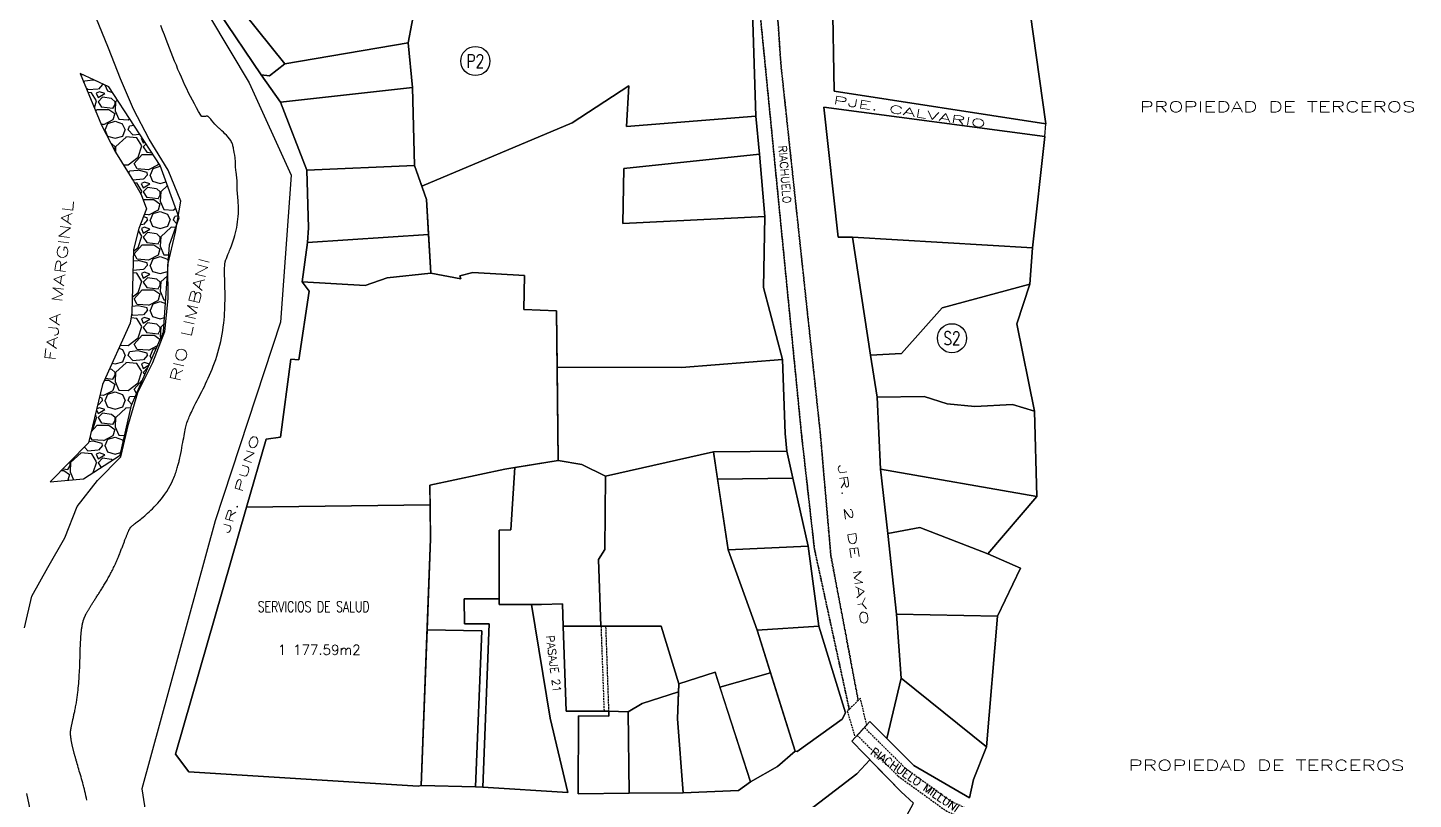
# Model space of a CAD drawing. Extents: x 425265 to 425664, y 8434748 to 8436646.
# Drawn here: x 425456.7 to 425651.8, y 8435354.2 to 8435462.8 of the extents above; entities that cross this region are included whole.
import ezdxf
from ezdxf.enums import TextEntityAlignment as Align

# ---------------------------------------------------------------- set-up
doc = ezdxf.new("R2010")
doc.units = 0
doc.header["$MEASUREMENT"] = 0
doc.linetypes.add('HIDDEN', pattern=[0.375, 0.25, -0.125])
doc.layers.add('RASTER', color=7, linetype='CONTINUOUS')
doc.styles.add('ROMAND', font='romand.shx')
doc.styles.add('ROMANS', font='romans.shx')

msp = doc.modelspace()

# ---------------------------------------------------------------- linework, layer by layer
at = {"layer": 'RASTER', "color": 8, "linetype": 'Continuous'}
for p, q in [((425464.17, 8435456.2), (425464.45, 8435456.19)), ((425464.63, 8435455.1), (425464.7, 8435455.3)), ((425465.91, 8435455.41), (425464.7, 8435455.29)), ((425466.33, 8435455.32), (425465.91, 8435455.43)), ((425467.24, 8435454.79), (425466.67, 8435454.16)), ((425467.24, 8435454.79), (425467.22, 8435454.91)), ((425467.58, 8435454.75), (425467.94, 8435453.9)), ((425465.21, 8435454.03), (425464.96, 8435454.3)), ((425466.63, 8435454.15), (425465.17, 8435454.03)), ((425465.71, 8435453.64), (425465.21, 8435453.69)), ((425466.41, 8435452.5), (425465.71, 8435453.65)), ((425466.1, 8435451.53), (425466.42, 8435452.51)), ((425466.8, 8435453.78), (425466.35, 8435453.59)), ((425466.35, 8435453.59), (425466.61, 8435452.95)), ((425466.61, 8435452.95), (425467.56, 8435453.52)), ((425467.24, 8435453.01), (425466.61, 8435452.38)), ((425467.56, 8435453.52), (425466.8, 8435453.78)), ((425468.51, 8435452.82), (425467.24, 8435453.01)), ((425467.94, 8435453.9), (425468.66, 8435453.69)), ((425469.02, 8435452.38), (425468.52, 8435452.83)), ((425469.34, 8435452.64), (425469.1, 8435452.42)), ((425466.29, 8435451.09), (425466.48, 8435451.3)), ((425466.48, 8435451.3), (425468.13, 8435451.3)), ((425466.61, 8435452.38), (425467.12, 8435451.62)), ((425467.12, 8435451.64), (425468.71, 8435451.45)), ((425468.13, 8435451.3), (425468.96, 8435450.73)), ((425468.7, 8435451.43), (425469.02, 8435452)), ((425468.96, 8435450.73), (425468.7, 8435449.84)), ((425469.08, 8435452.44), (425469.02, 8435451.11)), ((425469.02, 8435452), (425469.02, 8435452.38)), ((425469.02, 8435451.11), (425469.53, 8435449.9)), ((425467.37, 8435449.15), (425467.08, 8435449.17)), ((425468.71, 8435449.82), (425467.38, 8435449.13)), ((425467.62, 8435448.44), (425468, 8435449.33)), ((425468.01, 8435449.33), (425469.02, 8435449.65)), ((425469.02, 8435449.65), (425470.04, 8435449.27)), ((425469.53, 8435449.9), (425470.86, 8435449.83)), ((425470.03, 8435449.27), (425470.42, 8435448.44)), ((425470.86, 8435449.84), (425471.06, 8435449.99)), ((425470.86, 8435448.44), (425471.05, 8435448.95)), ((425471.7, 8435449.01), (425471.05, 8435448.94)), ((425467.56, 8435448.44), (425467.94, 8435447.55)), ((425467.94, 8435447.55), (425469.02, 8435447.24)), ((425469.02, 8435447.24), (425470.1, 8435447.55)), ((425470.56, 8435447.41), (425469.1, 8435446.07)), ((425470.1, 8435447.55), (425470.42, 8435448.44)), ((425472.07, 8435447.29), (425470.54, 8435447.42)), ((425471.56, 8435447.68), (425470.86, 8435448.44)), ((425472.51, 8435447.76), (425471.52, 8435447.68)), ((425472.76, 8435446.15), (425472.07, 8435447.3)), ((425472.82, 8435447.29), (425472.7, 8435447.24)), ((425472.7, 8435447.24), (425472.96, 8435446.6)), ((425472.96, 8435446.6), (425473.18, 8435446.73)), ((425468.51, 8435446.47), (425468.44, 8435446.48)), ((425469.02, 8435446.03), (425468.52, 8435446.48)), ((425468.94, 8435445.5), (425469.02, 8435445.65)), ((425469.02, 8435445.65), (425469.02, 8435446.03)), ((425469.09, 8435446.09), (425469.05, 8435445.29)), ((425471.69, 8435443.68), (425472.83, 8435444.95)), ((425472.26, 8435444.57), (425472.77, 8435446.16)), ((425472.83, 8435444.95), (425474.34, 8435444.95)), ((425473.37, 8435446.44), (425472.96, 8435446.03)), ((425472.96, 8435446.03), (425473.47, 8435445.27)), ((425473.47, 8435445.29), (425474.17, 8435445.21)), ((425470.14, 8435443.52), (425470.86, 8435443.48)), ((425470.86, 8435443.49), (425472.26, 8435444.57)), ((425472.14, 8435442.92), (425471.69, 8435443.68)), ((425473.72, 8435442.8), (425472.13, 8435442.92)), ((425473.53, 8435442.41), (425472.26, 8435442.73)), ((425475.06, 8435443.48), (425473.73, 8435442.78)), ((425473.98, 8435442.09), (425474.36, 8435442.98)), ((425474.36, 8435442.98), (425475.37, 8435443.3)), ((425475.13, 8435443.74), (425475.05, 8435443.49)), ((425475.37, 8435443.3), (425475.38, 8435443.29)), ((425470.93, 8435442.26), (425471.05, 8435442.6)), ((425472.26, 8435442.71), (425471.06, 8435442.59)), ((425471.56, 8435441.33), (425471.38, 8435441.53)), ((425472.98, 8435441.46), (425471.52, 8435441.33)), ((425472.07, 8435440.94), (425471.71, 8435440.97)), ((425472.77, 8435439.8), (425472.07, 8435440.95)), ((425472.7, 8435440.89), (425472.96, 8435440.25)), ((425473.15, 8435441.08), (425472.71, 8435440.89)), ((425472.96, 8435440.25), (425473.91, 8435440.82)), ((425473.59, 8435442.1), (425473.02, 8435441.46)), ((425473.91, 8435440.82), (425473.15, 8435441.08)), ((425473.59, 8435442.09), (425473.53, 8435442.41)), ((425473.91, 8435442.09), (425474.29, 8435441.2)), ((425474.29, 8435441.21), (425475.37, 8435440.89)), ((425475.37, 8435440.89), (425476.18, 8435441.13)), ((425472.63, 8435439.38), (425472.77, 8435439.81)), ((425473.59, 8435440.32), (425472.96, 8435439.68)), ((425472.96, 8435439.68), (425473.47, 8435438.92)), ((425473.47, 8435438.94), (425475.06, 8435438.75)), ((425474.86, 8435440.12), (425473.59, 8435440.31)), ((425475.38, 8435439.68), (425474.87, 8435440.13)), ((425475.06, 8435438.73), (425475.37, 8435439.3)), ((425475.44, 8435439.74), (425475.37, 8435438.41)), ((425475.37, 8435439.3), (425475.37, 8435439.68)), ((425476.38, 8435440.57), (425475.45, 8435439.72)), ((425472.95, 8435438.6), (425474.48, 8435438.6)), ((425475.06, 8435437.13), (425473.73, 8435436.43)), ((425474.36, 8435436.63), (425475.37, 8435436.95)), ((425474.48, 8435438.61), (425475.31, 8435438.03)), ((425475.31, 8435438.03), (425475.06, 8435437.14)), ((425475.37, 8435438.41), (425475.88, 8435437.2)), ((425475.37, 8435436.95), (425476.39, 8435436.57)), ((425475.88, 8435437.2), (425477.22, 8435437.14)), ((425477.21, 8435437.14), (425477.55, 8435437.4)), ((425472.98, 8435435.11), (425472.57, 8435435.07)), ((425473.53, 8435436.06), (425473.01, 8435436.19)), ((425473.59, 8435435.75), (425473.02, 8435435.11)), ((425473.72, 8435436.45), (425473.12, 8435436.49)), ((425473.6, 8435435.74), (425473.53, 8435436.06)), ((425473.91, 8435435.74), (425474.3, 8435434.85)), ((425473.98, 8435435.74), (425474.36, 8435436.63)), ((425476.39, 8435436.57), (425476.77, 8435435.74)), ((425476.45, 8435434.85), (425476.77, 8435435.74)), ((425477.73, 8435435.18), (425477.21, 8435435.74)), ((425477.22, 8435435.74), (425477.41, 8435436.25)), ((425477.96, 8435436.3), (425477.41, 8435436.24)), ((425472.26, 8435431.87), (425472.77, 8435433.46)), ((425472.77, 8435433.45), (425472.29, 8435434.24)), ((425473.15, 8435434.73), (425472.71, 8435434.54)), ((425472.71, 8435434.54), (425472.96, 8435433.9)), ((425472.96, 8435433.9), (425473.91, 8435434.47)), ((425473.6, 8435433.97), (425472.96, 8435433.33)), ((425472.96, 8435433.33), (425473.47, 8435432.57)), ((425473.91, 8435434.47), (425473.15, 8435434.73)), ((425474.86, 8435433.77), (425473.59, 8435433.96)), ((425474.29, 8435434.86), (425475.37, 8435434.54)), ((425475.38, 8435433.33), (425474.87, 8435433.78)), ((425475.37, 8435434.54), (425476.45, 8435434.86)), ((425475.37, 8435432.95), (425475.37, 8435433.33)), ((425475.44, 8435433.39), (425475.38, 8435432.06)), ((425476.92, 8435434.71), (425475.46, 8435433.37)), ((425477.55, 8435434.67), (425476.89, 8435434.72)), ((425471.61, 8435431.36), (425472.26, 8435431.87)), ((425471.69, 8435430.98), (425472.84, 8435432.25)), ((425472.83, 8435432.25), (425474.49, 8435432.25)), ((425473.47, 8435432.59), (425475.06, 8435432.4)), ((425474.48, 8435432.26), (425475.31, 8435431.68)), ((425475.06, 8435432.38), (425475.37, 8435432.95)), ((425475.31, 8435431.68), (425475.06, 8435430.79)), ((425475.38, 8435432.06), (425475.88, 8435430.85)), ((425472.26, 8435430.01), (425471.57, 8435429.94)), ((425472.14, 8435430.22), (425471.7, 8435430.98)), ((425473.72, 8435430.1), (425472.14, 8435430.22)), ((425473.53, 8435429.71), (425472.26, 8435430.03)), ((425473.6, 8435429.4), (425473.02, 8435428.76)), ((425473.6, 8435429.39), (425473.53, 8435429.71)), ((425475.07, 8435430.78), (425473.73, 8435430.08)), ((425473.92, 8435429.39), (425474.3, 8435428.5)), ((425473.98, 8435429.39), (425474.36, 8435430.28)), ((425474.36, 8435430.28), (425475.37, 8435430.6)), ((425475.37, 8435430.6), (425476.39, 8435430.22)), ((425475.88, 8435430.85), (425476.57, 8435430.82)), ((425476.39, 8435430.22), (425476.51, 8435429.95)), ((425472.07, 8435428.24), (425471.53, 8435428.29)), ((425472.99, 8435428.76), (425471.54, 8435428.63)), ((425471.56, 8435428.63), (425471.54, 8435428.66)), ((425472.77, 8435427.1), (425472.07, 8435428.25)), ((425473.15, 8435428.38), (425472.71, 8435428.19)), ((425472.71, 8435428.19), (425472.96, 8435427.55)), ((425472.96, 8435427.55), (425473.91, 8435428.12)), ((425473.6, 8435427.62), (425472.96, 8435426.98)), ((425473.91, 8435428.12), (425473.15, 8435428.38)), ((425474.87, 8435427.42), (425473.6, 8435427.61)), ((425474.3, 8435428.51), (425475.37, 8435428.19)), ((425475.38, 8435426.98), (425474.87, 8435427.43)), ((425475.37, 8435428.19), (425476.41, 8435428.49)), ((425476.37, 8435427.86), (425475.46, 8435427.02)), ((425471.44, 8435424.89), (425472.26, 8435425.52)), ((425471.69, 8435424.63), (425472.84, 8435425.9)), ((425472.26, 8435425.52), (425472.77, 8435427.11)), ((425472.84, 8435425.9), (425474.49, 8435425.9)), ((425472.96, 8435426.98), (425473.47, 8435426.22)), ((425473.47, 8435426.24), (425475.06, 8435426.05)), ((425474.49, 8435425.91), (425475.31, 8435425.33)), ((425475.06, 8435426.03), (425475.38, 8435426.6)), ((425475.31, 8435425.33), (425475.06, 8435424.44)), ((425475.44, 8435427.04), (425475.38, 8435425.71)), ((425475.38, 8435426.6), (425475.38, 8435426.98)), ((425475.38, 8435425.71), (425475.88, 8435424.5)), ((425472.27, 8435423.66), (425471.41, 8435423.57)), ((425472.14, 8435423.87), (425471.7, 8435424.63)), ((425473.73, 8435423.75), (425472.14, 8435423.87)), ((425473.53, 8435423.36), (425472.26, 8435423.68)), ((425473.6, 8435423.04), (425473.53, 8435423.36)), ((425475.07, 8435424.43), (425473.73, 8435423.73)), ((425473.98, 8435423.04), (425474.36, 8435423.93)), ((425474.36, 8435423.93), (425475.38, 8435424.25)), ((425475.37, 8435424.25), (425476.09, 8435423.98)), ((425475.88, 8435424.5), (425476.13, 8435424.49)), ((425472.07, 8435421.89), (425471.26, 8435421.96)), ((425471.56, 8435422.28), (425471.35, 8435422.51)), ((425472.99, 8435422.41), (425471.53, 8435422.28)), ((425472.77, 8435420.75), (425472.07, 8435421.9)), ((425473.15, 8435422.03), (425472.71, 8435421.84)), ((425472.71, 8435421.84), (425472.96, 8435421.2)), ((425472.96, 8435421.2), (425473.92, 8435421.77)), ((425473.6, 8435423.05), (425473.03, 8435422.41)), ((425473.92, 8435421.77), (425473.15, 8435422.03)), ((425473.92, 8435423.04), (425474.3, 8435422.15)), ((425474.3, 8435422.16), (425475.38, 8435421.84)), ((425475.38, 8435421.84), (425475.96, 8435422.01)), ((425471.69, 8435418.28), (425472.84, 8435419.55)), ((425472.27, 8435419.17), (425472.77, 8435420.76)), ((425472.84, 8435419.55), (425474.49, 8435419.55)), ((425473.6, 8435421.27), (425472.96, 8435420.63)), ((425472.96, 8435420.63), (425473.47, 8435419.87)), ((425473.47, 8435419.89), (425475.06, 8435419.7)), ((425474.87, 8435421.07), (425473.6, 8435421.26)), ((425474.49, 8435419.56), (425475.31, 8435418.98)), ((425475.38, 8435420.63), (425474.87, 8435421.08)), ((425475.06, 8435419.68), (425475.38, 8435420.25)), ((425475.44, 8435420.69), (425475.38, 8435419.36)), ((425475.38, 8435420.25), (425475.38, 8435420.63)), ((425475.38, 8435419.36), (425475.46, 8435419.17)), ((425475.89, 8435421.07), (425475.46, 8435420.67)), ((425469.55, 8435417.7), (425470.04, 8435417.52)), ((425469.75, 8435418.14), (425470.87, 8435418.08)), ((425470.04, 8435417.52), (425470.42, 8435416.69)), ((425470.87, 8435418.09), (425472.26, 8435419.17)), ((425472.14, 8435417.52), (425471.7, 8435418.28)), ((425473.73, 8435417.4), (425472.14, 8435417.52)), ((425474.96, 8435418.02), (425473.73, 8435417.38)), ((425473.98, 8435416.69), (425474.36, 8435417.58)), ((425474.36, 8435417.58), (425474.83, 8435417.73)), ((425475.31, 8435418.98), (425475.19, 8435418.56)), ((425468.62, 8435415.61), (425469.03, 8435415.49)), ((425469.03, 8435415.49), (425470.11, 8435415.8)), ((425470.57, 8435415.66), (425469.11, 8435414.32)), ((425470.11, 8435415.8), (425470.42, 8435416.69)), ((425472.07, 8435415.54), (425470.55, 8435415.67)), ((425470.87, 8435416.69), (425471.06, 8435417.2)), ((425471.56, 8435415.93), (425470.87, 8435416.69)), ((425472.27, 8435417.31), (425471.06, 8435417.19)), ((425472.99, 8435416.06), (425471.53, 8435415.93)), ((425472.77, 8435414.4), (425472.07, 8435415.55)), ((425473.54, 8435417.01), (425472.27, 8435417.33)), ((425473.15, 8435415.68), (425472.71, 8435415.49)), ((425472.71, 8435415.49), (425472.96, 8435414.85)), ((425473.6, 8435416.7), (425473.03, 8435416.06)), ((425473.84, 8435415.45), (425473.15, 8435415.68)), ((425473.6, 8435416.69), (425473.54, 8435417.01)), ((425473.92, 8435416.69), (425474.15, 8435416.16)), ((425467.66, 8435413.48), (425468.71, 8435413.35)), ((425468.52, 8435414.72), (425468.24, 8435414.76)), ((425469.03, 8435414.28), (425468.52, 8435414.73)), ((425468.71, 8435413.33), (425469.03, 8435413.9)), ((425469.09, 8435414.34), (425469.03, 8435413.01)), ((425469.03, 8435413.9), (425469.03, 8435414.28)), ((425472.27, 8435412.82), (425472.77, 8435414.41)), ((425472.96, 8435414.85), (425473.79, 8435415.35)), ((425473.6, 8435414.92), (425472.96, 8435414.28)), ((425472.96, 8435414.28), (425473.18, 8435413.95)), ((425473.6, 8435414.91), (425473.6, 8435414.91)), ((425468.72, 8435411.72), (425467.39, 8435411.03)), ((425467.54, 8435413.2), (425468.14, 8435413.2)), ((425468.01, 8435411.23), (425469.03, 8435411.55)), ((425468.14, 8435413.2), (425468.96, 8435412.63)), ((425468.96, 8435412.63), (425468.71, 8435411.74)), ((425469.03, 8435413.01), (425469.54, 8435411.8)), ((425469.03, 8435411.55), (425470.04, 8435411.17)), ((425469.54, 8435411.8), (425470.87, 8435411.73)), ((425470.87, 8435411.74), (425472.27, 8435412.82)), ((425471.7, 8435411.93), (425472.84, 8435413.2)), ((425472.04, 8435411.34), (425471.7, 8435411.93)), ((425472.84, 8435413.2), (425472.85, 8435413.2)), ((425466.64, 8435409.7), (425466.57, 8435409.7)), ((425467.25, 8435410.34), (425466.68, 8435409.71)), ((425467.19, 8435410.66), (425466.82, 8435410.75)), ((425467.38, 8435411.05), (425466.9, 8435411.08)), ((425467.25, 8435410.34), (425467.19, 8435410.66)), ((425467.57, 8435410.34), (425467.95, 8435409.45)), ((425467.63, 8435410.34), (425468.01, 8435411.23)), ((425470.04, 8435411.17), (425470.42, 8435410.34)), ((425470.11, 8435409.45), (425470.43, 8435410.34)), ((425470.87, 8435410.34), (425471.06, 8435410.85)), ((425471.37, 8435409.8), (425470.87, 8435410.34)), ((425471.86, 8435410.92), (425471.06, 8435410.84)), ((425465.92, 8435406.47), (425466.43, 8435408.06)), ((425466.42, 8435408.05), (425466.24, 8435408.34)), ((425466.41, 8435409.02), (425466.61, 8435408.5)), ((425466.81, 8435409.33), (425466.44, 8435409.17)), ((425466.62, 8435408.5), (425467.57, 8435409.07)), ((425467.25, 8435408.56), (425466.62, 8435407.93)), ((425466.62, 8435407.93), (425467.12, 8435407.17)), ((425467.57, 8435409.07), (425466.81, 8435409.33)), ((425468.52, 8435408.37), (425467.25, 8435408.56)), ((425467.95, 8435409.45), (425469.03, 8435409.14)), ((425469.03, 8435407.93), (425468.52, 8435408.38)), ((425469.03, 8435409.14), (425470.11, 8435409.45)), ((425469.09, 8435407.99), (425469.03, 8435406.66)), ((425469.03, 8435407.55), (425469.03, 8435407.93)), ((425470.57, 8435409.31), (425469.11, 8435407.97)), ((425471.22, 8435409.27), (425470.55, 8435409.32)), ((425465.66, 8435405.93), (425466.49, 8435406.85)), ((425465.76, 8435406.35), (425465.92, 8435406.47)), ((425466.49, 8435406.85), (425468.14, 8435406.85)), ((425467.13, 8435407.19), (425468.71, 8435407)), ((425468.14, 8435406.85), (425468.96, 8435406.28)), ((425468.71, 8435406.98), (425469.03, 8435407.55)), ((425468.97, 8435406.28), (425468.71, 8435405.39)), ((425469.03, 8435406.66), (425469.54, 8435405.45)), ((425465.22, 8435403.23), (425464.71, 8435403.78)), ((425465.92, 8435404.61), (425465.33, 8435404.55)), ((425465.8, 8435404.82), (425465.51, 8435405.3)), ((425467.38, 8435404.7), (425465.79, 8435404.82)), ((425467.19, 8435404.31), (425465.92, 8435404.63)), ((425467.25, 8435403.99), (425466.68, 8435403.36)), ((425467.25, 8435403.99), (425467.19, 8435404.31)), ((425468.72, 8435405.37), (425467.39, 8435404.68)), ((425467.57, 8435403.99), (425467.95, 8435403.1)), ((425467.63, 8435403.99), (425468.01, 8435404.88)), ((425468.01, 8435404.88), (425469.03, 8435405.2)), ((425469.03, 8435405.2), (425470.04, 8435404.82)), ((425469.54, 8435405.45), (425470.35, 8435405.41)), ((425470.04, 8435404.82), (425470.16, 8435404.58)), ((425464.22, 8435402.96), (425462.76, 8435401.62)), ((425465.72, 8435402.84), (425464.2, 8435402.97)), ((425466.64, 8435403.35), (425465.18, 8435403.23)), ((425466.42, 8435401.7), (425465.72, 8435402.85)), ((425466.81, 8435402.98), (425466.36, 8435402.79)), ((425466.36, 8435402.79), (425466.62, 8435402.15)), ((425466.62, 8435402.15), (425467.57, 8435402.72)), ((425467.25, 8435402.21), (425466.62, 8435401.58)), ((425467.57, 8435402.72), (425466.81, 8435402.98)), ((425468.52, 8435402.02), (425467.25, 8435402.21)), ((425467.95, 8435403.1), (425469.03, 8435402.79)), ((425468.63, 8435401.93), (425468.52, 8435402.03)), ((425469.03, 8435402.79), (425469.8, 8435403.01)), ((425461.47, 8435400.5), (425461.79, 8435400.5)), ((425461.69, 8435400.73), (425462.37, 8435400.65)), ((425461.79, 8435400.5), (425462.62, 8435399.93)), ((425462.36, 8435400.63), (425462.68, 8435401.2)), ((425462.62, 8435399.93), (425462.38, 8435399.11)), ((425462.68, 8435401.58), (425462.6, 8435401.65)), ((425462.74, 8435401.64), (425462.68, 8435400.31)), ((425462.68, 8435401.2), (425462.68, 8435401.58)), ((425462.68, 8435400.31), (425463.15, 8435399.18)), ((425465.94, 8435400.2), (425466.43, 8435401.71)), ((425466.62, 8435401.58), (425467.06, 8435400.92))]:
    msp.add_line(p, q, dxfattribs=at)
at = {"layer": 'RASTER'}
for points in [[(425505.98, 8435579.22), (425506.27, 8435563.26), (425484.87, 8435560.7), (425484.13, 8435512.51), (425473.84, 8435478.51), (425487.88, 8435455.05), (425493.81, 8435442.05), (425492.3, 8435421.34), (425483.09, 8435393.4), (425472.78, 8435355.71), (425476.55, 8435331.77)], [(425596.92, 8435471.33), (425600.04, 8435449.25), (425570.25, 8435453.85), (425570.02, 8435467.25)], [(425581.4, 8435353.71), (425579.65, 8435355.27), (425572.71, 8435362.39), (425575.27, 8435365.16), (425581.47, 8435359.01), (425589.28, 8435354.43), (425589.85, 8435357.02), (425591.68, 8435361.62), (425593.24, 8435380), (425596.47, 8435386.77), (425591.88, 8435388.77), (425598.74, 8435396.85), (425598.43, 8435408.84), (425595.96, 8435421.15), (425597.8, 8435426.7), (425598.17, 8435431.83), (425599.87, 8435447.49), (425600.04, 8435449.25), (425596.92, 8435471.33)], [(425558.72, 8435465.13), (425559.2, 8435450.34), (425559.71, 8435445.01), (425560.48, 8435436.24), (425560.3, 8435426.25), (425562.94, 8435416.13), (425563.32, 8435405.69), (425563.55, 8435403.2), (425564.43, 8435399.4), (425566.56, 8435389.84), (425568.06, 8435378.59), (425571.81, 8435366.4), (425571.35, 8435365.51), (425565.02, 8435360.95), (425564.73, 8435361.02), (425562.24, 8435358.85), (425558.45, 8435356.71), (425556.77, 8435355.45), (425548.98, 8435355.15), (425541.38, 8435355.08), (425534.18, 8435355.02), (425534.25, 8435365.97), (425538.5, 8435365.91), (425538.53, 8435366.61), (425532.53, 8435366.64), (425532.11, 8435378.58), (425532.01, 8435381.73), (425529.02, 8435381.64), (425527.62, 8435381.63), (425530.27, 8435365.65), (425532.74, 8435355.19), (425520.76, 8435355.94), (425519.76, 8435356), (425512.11, 8435356.17), (425511.67, 8435356.08), (425479.39, 8435358.12), (425477.52, 8435360.59), (425487.52, 8435395.33), (425490.29, 8435404.89), (425492.32, 8435405.16), (425493.75, 8435416.16), (425494.9, 8435416.06), (425496.32, 8435425.71), (425495.37, 8435427.06), (425496.11, 8435432.56), (425496.24, 8435434.65), (425495.99, 8435442.75), (425492.31, 8435452.32), (425489.6, 8435456.16), (425483.63, 8435464.98)], [(425563.82, 8435350.44), (425573.41, 8435357.81), (425575.25, 8435359.79), (425579.65, 8435355.27), (425581.4, 8435353.71)]]:
    msp.add_lwpolyline(points, dxfattribs=at)
at = {"layer": 'RASTER', "color": 8, "linetype": 'HIDDEN'}
for points in [[(425560.76, 8435486.89), (425560.76, 8435486.89), (425560.76, 8435486.89), (425562.73, 8435457.7), (425568.28, 8435405.77), (425568.28, 8435405.77), (425569.77, 8435388.51), (425573.62, 8435368.15), (425572.36, 8435366.89), (425572.36, 8435366.89), (425572.36, 8435366.89), (425567.46, 8435389.45), (425565.67, 8435405.26), (425565.67, 8435405.26), (425559.65, 8435466.42), (425557.66, 8435486.08)], [(425573.48, 8435363.22), (425579.24, 8435357.5), (425585.95, 8435352.64), (425595.15, 8435348.52), (425600.9, 8435346.7)], [(425574.5, 8435364.32), (425580.21, 8435358.65), (425586.71, 8435353.95), (425595.68, 8435349.93), (425601.35, 8435348.13)]]:
    msp.add_lwpolyline(points, dxfattribs=at)
at = {"layer": 'RASTER', "linetype": 'HIDDEN'}
msp.add_lwpolyline([(425559.65, 8435466.42), (425565.67, 8435405.26), (425567.46, 8435389.45), (425572.36, 8435366.89), (425572.08, 8435366.62), (425573.19, 8435362.91), (425574.83, 8435364.67), (425573.92, 8435368.46), (425573.62, 8435368.15), (425569.77, 8435388.51), (425568.28, 8435405.77), (425562.73, 8435457.7), (425560.76, 8435486.89)], dxfattribs=at)
at = {"layer": 'RASTER'}
for points in [[(425492.91, 8435457.73), (425510.26, 8435460.65), (425512.35, 8435471.6), (425513.69, 8435473.83), (425512.45, 8435476.45), (425512.46, 8435483.3), (425505.26, 8435484.16), (425500.6, 8435483.62), (425500.37, 8435481.63), (425491.34, 8435480.51), (425486.41, 8435480.93), (425485.49, 8435477.71), (425485.91, 8435471.13), (425485.23, 8435467.34)], [(425558.72, 8435465.13), (425537.89, 8435468.15), (425528.38, 8435473.26), (425524.46, 8435475.15), (425519.57, 8435474.75), (425513.69, 8435473.83), (425512.35, 8435471.6), (425510.26, 8435460.65), (425510.9, 8435454.38), (425511.17, 8435443.39), (425512.18, 8435440.51), (425533.34, 8435449.4), (425541.34, 8435454.6), (425541.01, 8435448.91), (425559.2, 8435450.34)], [(425600.04, 8435449.25), (425596.92, 8435471.33), (425585.22, 8435471.32), (425585.22, 8435467.32), (425570.02, 8435467.25), (425570.25, 8435453.85)], [(425483.63, 8435464.98), (425489.6, 8435456.16), (425490.74, 8435456.03), (425492.91, 8435457.73), (425485.23, 8435467.34)], [(425510.26, 8435460.65), (425492.91, 8435457.73), (425490.74, 8435456.03), (425489.6, 8435456.16), (425492.31, 8435452.32), (425510.9, 8435454.38)], [(425540.62, 8435442.98), (425559.71, 8435445.01), (425559.2, 8435450.34), (425541.01, 8435448.91), (425541.34, 8435454.6), (425533.34, 8435449.4), (425512.18, 8435440.51), (425512.84, 8435438.62), (425513.44, 8435428.24), (425517.67, 8435427.48), (425517.52, 8435427.9), (425519.37, 8435428.33), (425526.66, 8435427.93), (425526.53, 8435423.13), (425531.13, 8435422.98), (425531.23, 8435415.03), (425548.73, 8435415), (425562.94, 8435416.13), (425560.3, 8435426.25), (425560.48, 8435436.24), (425540.5, 8435435.23)], [(425510.9, 8435454.38), (425492.31, 8435452.32), (425495.99, 8435442.75), (425511.17, 8435443.39)], [(425599.87, 8435447.49), (425568.79, 8435451.62), (425570.82, 8435433.33), (425572.82, 8435433.34), (425598.17, 8435431.83)], [(425599.87, 8435447.49), (425598.17, 8435431.83), (425597.8, 8435426.7), (425595.96, 8435421.15), (425598.43, 8435408.84), (425598.74, 8435396.85), (425591.88, 8435388.77), (425596.47, 8435386.77), (425593.24, 8435380), (425591.68, 8435361.62), (425589.85, 8435357.02), (425589.28, 8435354.43), (425581.47, 8435359.01), (425577.64, 8435362.81), (425579.67, 8435371.27), (425578.99, 8435380.29), (425577.8, 8435391.63), (425576.77, 8435400.67), (425576.3, 8435410.81), (425575.37, 8435416.74), (425572.82, 8435433.34), (425570.82, 8435433.33), (425568.79, 8435451.62)], [(425559.71, 8435445.01), (425540.62, 8435442.98), (425540.5, 8435435.23), (425560.48, 8435436.24)], [(425511.17, 8435443.39), (425495.99, 8435442.75), (425496.24, 8435434.65), (425496.11, 8435432.56), (425513.12, 8435433.68), (425512.84, 8435438.62)], [(425513.12, 8435433.68), (425496.11, 8435432.56), (425495.37, 8435427.06), (425504.21, 8435426.51), (425507.32, 8435427.61), (425513.44, 8435428.24)], [(425598.17, 8435431.83), (425572.82, 8435433.34), (425575.37, 8435416.74), (425579.72, 8435416.94), (425585.45, 8435423.36), (425597.8, 8435426.7)], [(425531.13, 8435422.98), (425526.53, 8435423.13), (425526.66, 8435427.93), (425519.37, 8435428.33), (425517.52, 8435427.9), (425517.67, 8435427.48), (425513.44, 8435428.24), (425507.32, 8435427.61), (425504.21, 8435426.51), (425495.37, 8435427.06), (425496.32, 8435425.71), (425494.9, 8435416.06), (425493.75, 8435416.16), (425492.32, 8435405.16), (425490.29, 8435404.89), (425487.52, 8435395.33), (425513.36, 8435395.65), (425513.33, 8435398.45), (425523.89, 8435400.7), (425531.4, 8435401.88)], [(425595.96, 8435421.15), (425597.8, 8435426.7), (425585.45, 8435423.36), (425579.72, 8435416.94), (425575.37, 8435416.74), (425576.3, 8435410.81), (425582.9, 8435410.89), (425586.14, 8435409.85), (425590.02, 8435409.5), (425595.32, 8435409.77), (425598.43, 8435408.84)], [(425562.94, 8435416.13), (425548.73, 8435415), (425531.23, 8435415.03), (425531.4, 8435401.88), (425534.71, 8435401.32), (425538.04, 8435399.71), (425553.25, 8435403.14), (425563.55, 8435403.2), (425563.32, 8435405.69)], [(425598.43, 8435408.84), (425595.32, 8435409.77), (425590.02, 8435409.5), (425586.14, 8435409.85), (425582.9, 8435410.89), (425576.3, 8435410.81), (425576.77, 8435400.67), (425598.74, 8435396.85)], [(425524.73, 8435392.13), (425523.08, 8435392.12), (425523.07, 8435381.62), (425529.02, 8435381.64), (425532.01, 8435381.73), (425532.11, 8435378.58), (425537.41, 8435378.58), (425537.06, 8435387.98), (425537.95, 8435389.36), (425538.04, 8435399.71), (425534.71, 8435401.32), (425531.4, 8435401.88), (425525.28, 8435400.92)], [(425538.04, 8435399.71), (425537.95, 8435389.36), (425537.06, 8435387.98), (425537.41, 8435378.58), (425545.86, 8435378.59), (425548.38, 8435370.47), (425553.47, 8435372.12), (425554.14, 8435370.03), (425561.27, 8435372.04), (425559.38, 8435378.05), (425555.32, 8435389.35), (425553.25, 8435403.14)], [(425563.55, 8435403.2), (425553.25, 8435403.14), (425553.83, 8435399.28), (425564.43, 8435399.4)], [(425520.76, 8435355.94), (425521.68, 8435378.92), (425518.18, 8435378.94), (425518.17, 8435382.44), (425523.07, 8435382.42), (425523.08, 8435392.12), (425524.73, 8435392.13), (425525.28, 8435400.92), (425523.89, 8435400.7), (425513.33, 8435398.45), (425513.42, 8435390.9), (425512.94, 8435378.06), (425520.63, 8435377.94), (425519.76, 8435356)], [(425598.74, 8435396.85), (425576.77, 8435400.67), (425577.8, 8435391.63), (425582.27, 8435392.46), (425591.88, 8435388.77)], [(425564.43, 8435399.4), (425553.83, 8435399.28), (425555.32, 8435389.35), (425566.56, 8435389.84)], [(425513.42, 8435390.9), (425513.36, 8435395.65), (425487.52, 8435395.33), (425477.52, 8435360.59), (425479.39, 8435358.12), (425511.67, 8435356.08), (425512.11, 8435356.17)], [(425596.47, 8435386.77), (425591.88, 8435388.77), (425582.27, 8435392.46), (425577.8, 8435391.63), (425578.99, 8435380.29), (425593.24, 8435380)], [(425566.56, 8435389.84), (425555.32, 8435389.35), (425559.38, 8435378.05), (425568.06, 8435378.59)], [(425532.74, 8435355.19), (425530.27, 8435365.65), (425527.62, 8435381.63), (425523.07, 8435381.62), (425523.07, 8435382.42), (425518.17, 8435382.44), (425518.18, 8435378.94), (425521.68, 8435378.92), (425520.76, 8435355.94)], [(425532.53, 8435366.64), (425538.53, 8435366.61), (425541.23, 8435366.53), (425543.2, 8435367.72), (425548.34, 8435369.37), (425548.38, 8435370.47), (425545.86, 8435378.59), (425532.11, 8435378.58)], [(425568.06, 8435378.59), (425559.38, 8435378.05), (425564.73, 8435361.02), (425565.02, 8435360.95), (425571.35, 8435365.51), (425571.81, 8435366.4)], [(425593.24, 8435380), (425578.99, 8435380.29), (425579.67, 8435371.27), (425591.68, 8435361.62)], [(425520.63, 8435377.94), (425512.94, 8435378.06), (425512.11, 8435356.17), (425519.76, 8435356)], [(425553.47, 8435372.12), (425548.38, 8435370.47), (425548.19, 8435365.57), (425548.98, 8435355.15), (425556.77, 8435355.45), (425558.45, 8435356.71)], [(425561.27, 8435372.04), (425554.14, 8435370.03), (425558.45, 8435356.71), (425562.24, 8435358.85), (425564.73, 8435361.02)], [(425579.67, 8435371.27), (425577.64, 8435362.81), (425581.47, 8435359.01), (425589.28, 8435354.43), (425589.85, 8435357.02), (425591.68, 8435361.62)], [(425548.98, 8435355.15), (425548.19, 8435365.57), (425548.34, 8435369.37), (425543.2, 8435367.72), (425541.23, 8435366.53), (425541.38, 8435355.08)], [(425541.38, 8435355.08), (425541.23, 8435366.53), (425538.53, 8435366.61), (425538.5, 8435365.91), (425534.25, 8435365.97), (425534.18, 8435355.02)], [(425581.4, 8435353.71), (425579.65, 8435355.27), (425575.25, 8435359.79), (425573.41, 8435357.81), (425563.82, 8435350.44), (425578.91, 8435349.08)]]:
    msp.add_lwpolyline(points, close=True, dxfattribs=at)
at = {"layer": 'RASTER', "color": 8}
for points in [[(425456.28, 8435378.37), (425457.28, 8435382.82), (425459.56, 8435386.86), (425461.93, 8435391), (425463.7, 8435395.43), (425466.56, 8435399.07), (425469.84, 8435402.4), (425470.88, 8435406.99), (425472.21, 8435411.45), (425474.31, 8435415.68), (425476.01, 8435420.05), (425476.49, 8435424.71), (425476.44, 8435429.45), (425477.54, 8435434.01), (425478.29, 8435438.39), (425476.47, 8435442.77), (425473.79, 8435447.09), (425471.59, 8435451.34), (425469.78, 8435455.59), (425468.11, 8435459.91), (425466.31, 8435464.26)], [(425465.06, 8435354.09), (425464.99, 8435354.41), (425464.92, 8435354.72), (425464.85, 8435355.03), (425464.77, 8435355.34), (425464.69, 8435355.65), (425464.62, 8435355.96), (425464.58, 8435356.11), (425464.54, 8435356.26), (425464.46, 8435356.56), (425464.38, 8435356.85), (425464.3, 8435357.13), (425464.22, 8435357.41), (425464.14, 8435357.68), (425464.06, 8435357.95), (425463.98, 8435358.21), (425463.91, 8435358.47), (425463.83, 8435358.73), (425463.76, 8435358.97), (425463.69, 8435359.22), (425463.62, 8435359.45), (425463.55, 8435359.68), (425463.52, 8435359.8), (425463.48, 8435359.91), (425463.45, 8435360.02), (425463.42, 8435360.13), (425463.39, 8435360.24), (425463.36, 8435360.35), (425463.33, 8435360.45), (425463.3, 8435360.56), (425463.27, 8435360.66), (425463.25, 8435360.76), (425463.22, 8435360.87), (425463.19, 8435360.96), (425463.17, 8435361.06), (425463.14, 8435361.16), (425463.12, 8435361.25), (425463.1, 8435361.35), (425463.07, 8435361.44), (425463.05, 8435361.53), (425463.03, 8435361.62), (425463.01, 8435361.7), (425462.99, 8435361.79), (425462.97, 8435361.88), (425462.96, 8435361.96), (425462.94, 8435362.04), (425462.92, 8435362.12), (425462.91, 8435362.2), (425462.89, 8435362.27), (425462.88, 8435362.35), (425462.87, 8435362.42), (425462.85, 8435362.5), (425462.84, 8435362.57), (425462.83, 8435362.63), (425462.82, 8435362.7), (425462.81, 8435362.77), (425462.8, 8435362.83), (425462.8, 8435362.89), (425462.79, 8435362.95), (425462.78, 8435363.01), (425462.78, 8435363.07), (425462.77, 8435363.13), (425462.77, 8435363.18), (425462.76, 8435363.23), (425462.76, 8435363.28), (425462.76, 8435363.33), (425462.75, 8435363.38), (425462.75, 8435363.43), (425462.75, 8435363.47), (425462.75, 8435363.51), (425462.75, 8435363.55), (425462.75, 8435363.59), (425462.75, 8435363.63), (425462.75, 8435363.67), (425462.76, 8435363.74), (425462.76, 8435363.8), (425462.76, 8435363.86), (425462.77, 8435363.9), (425462.77, 8435363.93), (425462.78, 8435363.97), (425462.78, 8435364.02), (425462.79, 8435364.07), (425462.8, 8435364.13), (425462.81, 8435364.19), (425462.82, 8435364.25), (425462.83, 8435364.32), (425462.85, 8435364.39), (425462.86, 8435364.47), (425462.88, 8435364.55), (425462.9, 8435364.64), (425462.91, 8435364.73), (425462.93, 8435364.82), (425462.96, 8435364.92), (425462.98, 8435365.03), (425463, 8435365.13), (425463.03, 8435365.25), (425463.05, 8435365.36), (425463.08, 8435365.48), (425463.11, 8435365.61), (425463.14, 8435365.74), (425463.17, 8435365.87), (425463.2, 8435366.01), (425463.23, 8435366.15), (425463.26, 8435366.29), (425463.29, 8435366.44), (425463.33, 8435366.6), (425463.36, 8435366.75), (425463.39, 8435366.92), (425463.43, 8435367.08), (425463.46, 8435367.25), (425463.49, 8435367.43), (425463.53, 8435367.61), (425463.56, 8435367.79), (425463.59, 8435367.97), (425463.62, 8435368.14), (425463.64, 8435368.32), (425463.67, 8435368.5), (425463.69, 8435368.67), (425463.72, 8435368.84), (425463.74, 8435369.02), (425463.76, 8435369.19), (425463.78, 8435369.36), (425463.8, 8435369.53), (425463.82, 8435369.7), (425463.84, 8435369.86), (425463.87, 8435370.19), (425463.9, 8435370.52), (425463.92, 8435370.84), (425463.95, 8435371.16), (425463.97, 8435371.47), (425463.98, 8435371.78), (425464, 8435372.08), (425464.01, 8435372.38), (425464.03, 8435372.67), (425464.04, 8435372.96), (425464.05, 8435373.24), (425464.06, 8435373.52), (425464.07, 8435373.79), (425464.08, 8435374.06), (425464.08, 8435374.33), (425464.09, 8435374.58), (425464.1, 8435374.84), (425464.11, 8435375.08), (425464.11, 8435375.33), (425464.12, 8435375.56), (425464.13, 8435375.8), (425464.14, 8435376.02), (425464.15, 8435376.24), (425464.16, 8435376.35), (425464.16, 8435376.46), (425464.17, 8435376.56), (425464.17, 8435376.67), (425464.18, 8435376.77), (425464.18, 8435376.87), (425464.19, 8435376.97), (425464.2, 8435377.07), (425464.21, 8435377.17), (425464.21, 8435377.26), (425464.22, 8435377.36), (425464.23, 8435377.45), (425464.24, 8435377.54), (425464.25, 8435377.63), (425464.25, 8435377.71), (425464.26, 8435377.8), (425464.27, 8435377.88), (425464.28, 8435377.97), (425464.29, 8435378.05), (425464.3, 8435378.13), (425464.31, 8435378.2), (425464.32, 8435378.28), (425464.33, 8435378.35), (425464.34, 8435378.43), (425464.36, 8435378.5), (425464.37, 8435378.57), (425464.38, 8435378.64), (425464.39, 8435378.7), (425464.4, 8435378.77), (425464.41, 8435378.83), (425464.43, 8435378.89), (425464.44, 8435378.95), (425464.45, 8435379.01), (425464.46, 8435379.06), (425464.48, 8435379.12), (425464.49, 8435379.17), (425464.5, 8435379.22), (425464.52, 8435379.27), (425464.53, 8435379.32), (425464.54, 8435379.37), (425464.56, 8435379.41), (425464.57, 8435379.46), (425464.58, 8435379.5), (425464.6, 8435379.54), (425464.62, 8435379.62), (425464.65, 8435379.69), (425464.67, 8435379.76), (425464.69, 8435379.8), (425464.71, 8435379.83), (425464.72, 8435379.88), (425464.74, 8435379.92), (425464.76, 8435379.96), (425464.78, 8435380.01), (425464.81, 8435380.06), (425464.83, 8435380.11), (425464.86, 8435380.17), (425464.89, 8435380.22), (425464.92, 8435380.28), (425464.95, 8435380.34), (425464.98, 8435380.4), (425465.02, 8435380.46), (425465.05, 8435380.53), (425465.09, 8435380.59), (425465.13, 8435380.66), (425465.17, 8435380.73), (425465.21, 8435380.81), (425465.25, 8435380.88), (425465.3, 8435380.96), (425465.35, 8435381.04), (425465.4, 8435381.12), (425465.45, 8435381.2), (425465.5, 8435381.28), (425465.55, 8435381.37), (425465.6, 8435381.46), (425465.66, 8435381.54), (425465.72, 8435381.64), (425465.78, 8435381.73), (425465.84, 8435381.82), (425465.9, 8435381.92), (425465.96, 8435382.02), (425466.03, 8435382.12), (425466.09, 8435382.22), (425466.16, 8435382.32), (425466.23, 8435382.43), (425466.3, 8435382.53), (425466.37, 8435382.64), (425466.44, 8435382.75), (425466.51, 8435382.87), (425466.58, 8435382.98), (425466.66, 8435383.1), (425466.74, 8435383.21), (425466.81, 8435383.33), (425466.89, 8435383.46), (425466.97, 8435383.58), (425467.05, 8435383.71), (425467.13, 8435383.83), (425467.21, 8435383.96), (425467.29, 8435384.09), (425467.37, 8435384.23), (425467.45, 8435384.36), (425467.54, 8435384.5), (425467.62, 8435384.64), (425467.71, 8435384.78), (425467.79, 8435384.93), (425467.88, 8435385.07), (425467.96, 8435385.22), (425468.05, 8435385.37), (425468.13, 8435385.53), (425468.22, 8435385.68), (425468.3, 8435385.84), (425468.39, 8435386), (425468.47, 8435386.16), (425468.56, 8435386.33), (425468.64, 8435386.49), (425468.73, 8435386.66), (425468.81, 8435386.84), (425468.9, 8435387.01), (425468.98, 8435387.18), (425469.06, 8435387.35), (425469.13, 8435387.52), (425469.21, 8435387.69), (425469.28, 8435387.85), (425469.35, 8435388.02), (425469.42, 8435388.18), (425469.48, 8435388.33), (425469.55, 8435388.49), (425469.61, 8435388.64), (425469.67, 8435388.79), (425469.73, 8435388.94), (425469.78, 8435389.08), (425469.84, 8435389.22), (425469.89, 8435389.36), (425469.94, 8435389.5), (425470, 8435389.63), (425470.05, 8435389.77), (425470.09, 8435389.89), (425470.14, 8435390.02), (425470.19, 8435390.14), (425470.23, 8435390.26), (425470.28, 8435390.38), (425470.32, 8435390.5), (425470.36, 8435390.61), (425470.4, 8435390.72), (425470.45, 8435390.82), (425470.48, 8435390.93), (425470.52, 8435391.03), (425470.56, 8435391.12), (425470.6, 8435391.22), (425470.63, 8435391.31), (425470.67, 8435391.39), (425470.7, 8435391.48), (425470.74, 8435391.56), (425470.77, 8435391.64), (425470.8, 8435391.71), (425470.83, 8435391.78), (425470.86, 8435391.85), (425470.89, 8435391.91), (425470.92, 8435391.98), (425470.95, 8435392.03), (425470.97, 8435392.09), (425471, 8435392.14), (425471.02, 8435392.19), (425471.05, 8435392.23), (425471.07, 8435392.28), (425471.09, 8435392.31), (425471.11, 8435392.35), (425471.12, 8435392.38), (425471.14, 8435392.41), (425471.16, 8435392.44), (425471.17, 8435392.46), (425471.18, 8435392.48), (425471.19, 8435392.49), (425471.2, 8435392.51), (425471.21, 8435392.52), (425471.22, 8435392.53), (425471.24, 8435392.55), (425471.28, 8435392.59), (425471.33, 8435392.63), (425471.39, 8435392.68), (425471.46, 8435392.74), (425471.55, 8435392.81), (425471.64, 8435392.89), (425471.75, 8435392.97), (425471.87, 8435393.07), (425472, 8435393.17), (425472.14, 8435393.28), (425472.29, 8435393.4), (425472.45, 8435393.52), (425472.62, 8435393.66), (425472.79, 8435393.8), (425472.98, 8435393.95), (425473.18, 8435394.12), (425473.38, 8435394.29), (425473.6, 8435394.48), (425473.82, 8435394.68), (425474.05, 8435394.89), (425474.28, 8435395.11), (425474.52, 8435395.36), (425474.77, 8435395.61), (425475.02, 8435395.89), (425475.27, 8435396.18), (425475.53, 8435396.49), (425475.78, 8435396.82), (425476.03, 8435397.18), (425476.28, 8435397.55), (425476.53, 8435397.95), (425476.76, 8435398.37), (425476.99, 8435398.8), (425477.2, 8435399.26), (425477.29, 8435399.48), (425477.38, 8435399.69), (425477.46, 8435399.9), (425477.53, 8435400.1), (425477.6, 8435400.3), (425477.66, 8435400.49), (425477.72, 8435400.67), (425477.77, 8435400.85), (425477.82, 8435401.02), (425477.87, 8435401.18), (425477.91, 8435401.34), (425477.95, 8435401.49), (425477.98, 8435401.64), (425478.02, 8435401.77), (425478.05, 8435401.91), (425478.08, 8435402.03), (425478.13, 8435402.26), (425478.17, 8435402.48), (425478.26, 8435402.9), (425478.34, 8435403.31), (425478.41, 8435403.7), (425478.48, 8435404.07), (425478.55, 8435404.42), (425478.61, 8435404.76), (425478.67, 8435405.09), (425478.72, 8435405.39), (425478.78, 8435405.68), (425478.83, 8435405.95), (425478.89, 8435406.2), (425478.94, 8435406.43), (425478.99, 8435406.64), (425479.04, 8435406.84), (425479.09, 8435407.02), (425479.13, 8435407.18), (425479.18, 8435407.33), (425479.24, 8435407.49), (425479.3, 8435407.66), (425479.38, 8435407.85), (425479.46, 8435408.04), (425479.55, 8435408.25), (425479.65, 8435408.47), (425479.75, 8435408.7), (425479.87, 8435408.94), (425479.99, 8435409.2), (425480.12, 8435409.46), (425480.26, 8435409.73), (425480.4, 8435410.02), (425480.56, 8435410.32), (425480.71, 8435410.62), (425480.88, 8435410.94), (425481.05, 8435411.27), (425481.22, 8435411.62), (425481.4, 8435411.97), (425481.58, 8435412.33), (425481.76, 8435412.7), (425481.94, 8435413.09), (425482.12, 8435413.48), (425482.3, 8435413.89), (425482.48, 8435414.31), (425482.66, 8435414.74), (425482.84, 8435415.18), (425483.01, 8435415.64), (425483.18, 8435416.11), (425483.34, 8435416.59), (425483.49, 8435417.09), (425483.64, 8435417.6), (425483.78, 8435418.13), (425483.9, 8435418.65), (425484.01, 8435419.18), (425484.1, 8435419.69), (425484.18, 8435420.2), (425484.25, 8435420.7), (425484.31, 8435421.2), (425484.36, 8435421.68), (425484.4, 8435422.16), (425484.43, 8435422.63), (425484.46, 8435423.09), (425484.47, 8435423.54), (425484.48, 8435423.98), (425484.49, 8435424.42), (425484.49, 8435424.85), (425484.49, 8435425.27), (425484.49, 8435425.68), (425484.48, 8435426.08), (425484.47, 8435426.47), (425484.46, 8435426.84), (425484.45, 8435427.19), (425484.44, 8435427.52), (425484.43, 8435427.83), (425484.43, 8435428.12), (425484.42, 8435428.39), (425484.42, 8435428.64), (425484.43, 8435428.86), (425484.43, 8435429.07), (425484.44, 8435429.25), (425484.45, 8435429.41), (425484.47, 8435429.55), (425484.48, 8435429.67), (425484.5, 8435429.76), (425484.51, 8435429.84), (425484.52, 8435429.9), (425484.54, 8435429.94), (425484.54, 8435429.95), (425484.55, 8435429.98), (425484.56, 8435430.02), (425484.58, 8435430.08), (425484.61, 8435430.15), (425484.64, 8435430.24), (425484.68, 8435430.34), (425484.73, 8435430.46), (425484.78, 8435430.58), (425484.84, 8435430.73), (425484.9, 8435430.88), (425484.97, 8435431.05), (425485.05, 8435431.24), (425485.13, 8435431.43), (425485.21, 8435431.65), (425485.3, 8435431.87), (425485.39, 8435432.11), (425485.49, 8435432.37), (425485.58, 8435432.65), (425485.68, 8435432.94), (425485.78, 8435433.25), (425485.87, 8435433.57), (425485.96, 8435433.92), (425486.05, 8435434.29), (425486.13, 8435434.67), (425486.2, 8435435.07), (425486.26, 8435435.46), (425486.31, 8435435.86), (425486.35, 8435436.25), (425486.37, 8435436.64), (425486.38, 8435437.02), (425486.38, 8435437.4), (425486.38, 8435437.78), (425486.36, 8435438.15), (425486.33, 8435438.51), (425486.3, 8435438.87), (425486.24, 8435439.57), (425486.22, 8435439.91), (425486.21, 8435440.24), (425486.2, 8435440.57), (425486.21, 8435440.73), (425486.21, 8435440.9), (425486.2, 8435441.08), (425486.19, 8435441.27), (425486.15, 8435441.67), (425486.04, 8435442.5), (425486.02, 8435442.7), (425486, 8435442.89), (425485.98, 8435443.08), (425485.96, 8435443.25), (425485.96, 8435443.41), (425485.95, 8435443.55), (425485.96, 8435443.67), (425485.96, 8435443.81), (425485.96, 8435443.96), (425485.95, 8435444.12), (425485.93, 8435444.29), (425485.91, 8435444.47), (425485.86, 8435444.84), (425485.79, 8435445.22), (425485.72, 8435445.58), (425485.69, 8435445.75), (425485.66, 8435445.91), (425485.63, 8435446.05), (425485.6, 8435446.19), (425485.58, 8435446.3), (425485.54, 8435446.42), (425485.49, 8435446.53), (425485.44, 8435446.65), (425485.37, 8435446.78), (425485.29, 8435446.9), (425485.12, 8435447.15), (425484.92, 8435447.4), (425484.7, 8435447.65), (425484.48, 8435447.88), (425484.26, 8435448.1), (425484.06, 8435448.3), (425483.96, 8435448.39), (425483.86, 8435448.47), (425483.78, 8435448.55), (425483.7, 8435448.61), (425483.63, 8435448.67), (425483.57, 8435448.72), (425483.51, 8435448.76), (425483.47, 8435448.79), (425483.38, 8435448.88), (425483.28, 8435448.98), (425483.18, 8435449.1), (425483.07, 8435449.23), (425482.84, 8435449.51), (425482.59, 8435449.8), (425482.47, 8435449.94), (425482.35, 8435450.07), (425482.22, 8435450.19), (425482.1, 8435450.3), (425482.07, 8435450.31), (425482.03, 8435450.33), (425481.94, 8435450.34), (425481.83, 8435450.33), (425481.72, 8435450.32), (425481.49, 8435450.29), (425481.38, 8435450.28), (425481.29, 8435450.28), (425481.25, 8435450.3), (425481.21, 8435450.31), (425481.18, 8435450.33), (425481.16, 8435450.36), (425481.07, 8435450.49), (425480.76, 8435451.01), (425480.46, 8435451.53), (425480.17, 8435452.06), (425479.89, 8435452.58), (425479.62, 8435453.11), (425479.35, 8435453.64), (425479.1, 8435454.17), (425478.84, 8435454.71), (425478.6, 8435455.25), (425478.35, 8435455.81), (425478.11, 8435456.37), (425477.87, 8435456.93), (425477.64, 8435457.51), (425477.4, 8435458.09), (425477.16, 8435458.68), (425476.93, 8435459.28), (425476.69, 8435459.9), (425476.45, 8435460.52), (425476.21, 8435461.15), (425475.96, 8435461.79), (425475.71, 8435462.45), (425475.45, 8435463.11)], [(425457.6, 8435350.4), (425456.57, 8435355.04)]]:
    msp.add_lwpolyline(points, dxfattribs=at)
at = {"layer": 'RASTER', "color": 8, "linetype": 'ByBlock'}
msp.add_lwpolyline([(425459.86, 8435398.88), (425464.58, 8435399.32), (425469.71, 8435402.63), (425471.32, 8435409.67), (425475.82, 8435419.99), (425476.67, 8435432.26), (425478.05, 8435436.05), (425475.34, 8435443.41), (425468.14, 8435454.49), (425464.11, 8435456.34), (425467.11, 8435449.1), (425469.05, 8435445.28), (425471.59, 8435441.18), (425472.68, 8435439.31), (425473.45, 8435437.33), (425472.36, 8435434.53), (425471.61, 8435431.58), (425471.39, 8435422.72), (425471.14, 8435421.23), (425467.26, 8435412.59), (425465.29, 8435404.37), (425459.86, 8435398.88)], dxfattribs=at)
at = {"layer": 'RASTER', "linetype": 'HIDDEN'}
msp.add_lwpolyline([(425537.41, 8435378.58), (425537.84, 8435366.61), (425538.53, 8435366.61), (425538.11, 8435378.58)], close=True, dxfattribs=at)
at = {"layer": 'RASTER'}
for centre in [(425519.73, 8435458.1), (425586.82, 8435419.1)]:
    msp.add_circle(centre, 2.05, dxfattribs=at)

# ---------------------------------------------------------------- texts
at = {"layer": 'RASTER', "style": 'ROMAND'}
for s, height, width, p in [('P2', 1.875, 0.75, (425519.73, 8435458.1)), ('PROPIEDAD DE TERCEROS', 1.5, 1.5, (425632.66, 8435451.68)), ('S2', 1.875, 0.75, (425586.82, 8435419.1)), ('SERVICIOS DE SALUD', 1.5, 0.75, (425496.97, 8435381.32)), ('PROPIEDAD DE TERCEROS', 1.5, 1.5, (425631.09, 8435359.02))]:
    msp.add_text(s, height=height, dxfattribs=dict(at, width=width)).set_placement(p, align=Align.MIDDLE)
for s, height, rotation, width, p in [('PJE. CALVARIO', 1.125, 350.969, 2, (425570.05, 8435452.09)), ('RIO LIMBANI', 1.5, 76.4377, 1.5, (425478.15, 8435412.86)), ('JR. PUNO', 1.125, 72.7299, 2, (425485.06, 8435391.51)), ('JR. 2 DE MAYO', 1.125, 278.2375, 2, (425570.73, 8435401.29))]:
    msp.add_text(s, height=height, rotation=rotation, dxfattribs=dict(at, width=width)).set_placement(p)
at = {"layer": 'RASTER', "color": 8, "linetype": 'HIDDEN', "style": 'ROMAND'}
msp.add_text('RIACHUELO', height=1.125, rotation=274.7262, dxfattribs=at).set_placement((425562.39, 8435446.19))
at = {"layer": 'RASTER', "style": 'ROMAND', "width": 1.5}
msp.add_text('FAJA MARGINAL', height=1.5, rotation=83.3871, dxfattribs=at).set_placement((425461.14, 8435427.2), align=Align.MIDDLE)
at = {"layer": 'RASTER', "style": 'ROMAND'}
for s, rotation, p in [('PASAJE 21', 277.38, (425529.67, 8435377.23)), ('RIACHUELO MILLUNI', 325.5312, (425575.25, 8435360.65))]:
    msp.add_text(s, height=1.125, rotation=rotation, dxfattribs=at).set_placement(p)
at = {"layer": 'RASTER', "style": 'ROMANS'}
msp.add_text('1 177.59m2', height=1.387, dxfattribs=at).set_placement((425497.75, 8435375.26), align=Align.MIDDLE_CENTER)

doc.saveas('drawing.dxf')
